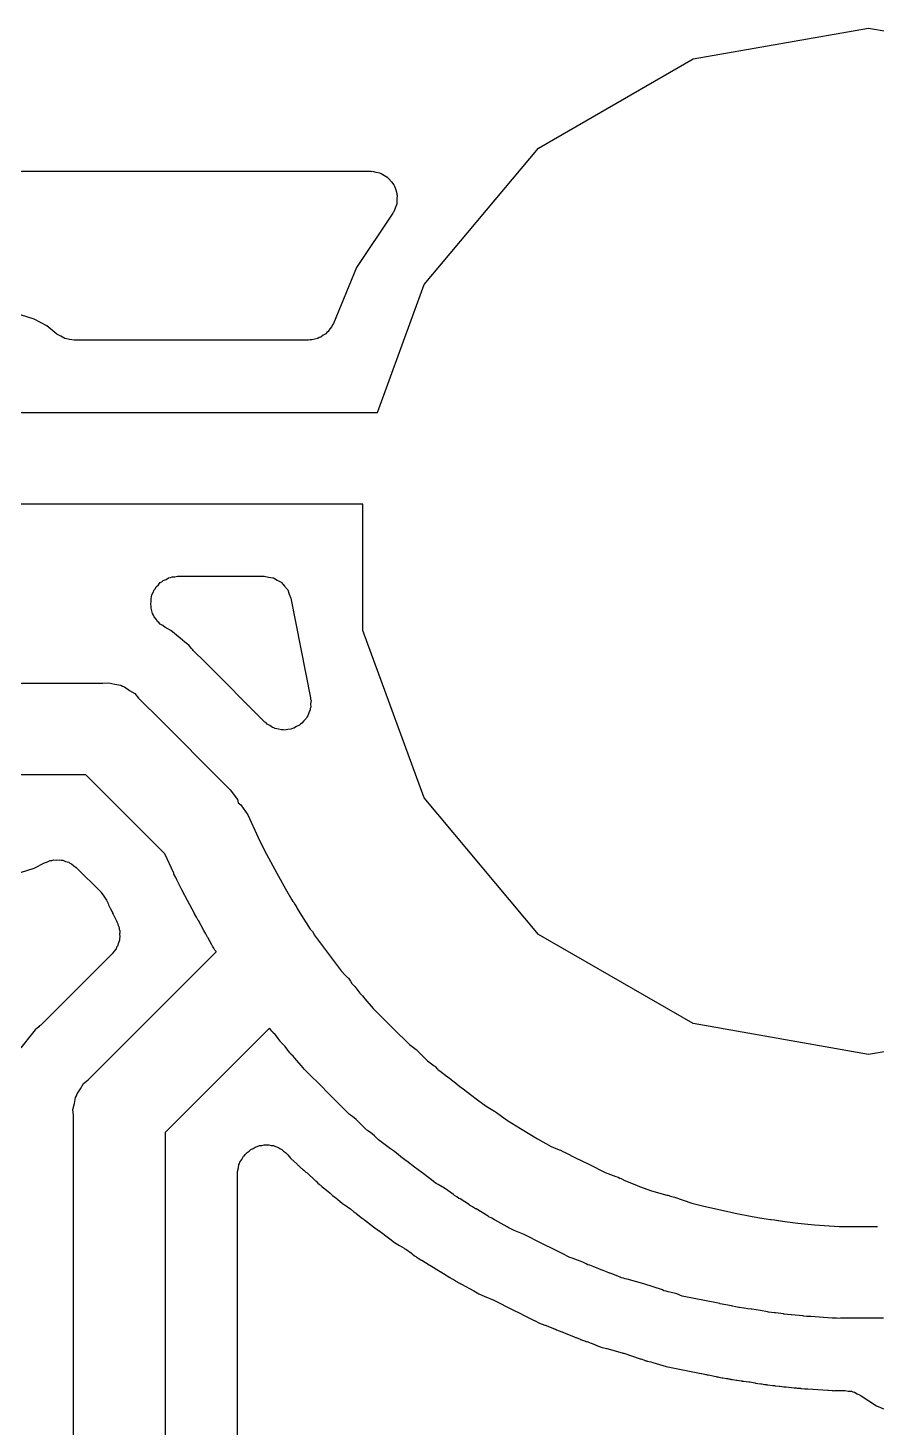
# Model space of a CAD drawing. Extents: x 91 to 190.2, y -113.9 to -59.9.
# Drawn here: x 101.49 to 106.2, y -67.68 to -59.93 of the extents above; entities that cross this region are included whole.
import ezdxf

# ---------------------------------------------------------------- set-up
doc = ezdxf.new("R2010")
doc.units = 0
doc.header["$MEASUREMENT"] = 0
doc.layers.add('BLACK', color=7, linetype='CONTINUOUS')

msp = doc.modelspace()

# ---------------------------------------------------------------- linework, layer by layer
at = {"layer": 'BLACK', "linetype": 'CONTINUOUS'}
for p, q in [((105.178, -60.0983), (106.15, -59.9268)), ((106.15, -59.9268), (107.122, -60.0983)), ((104.322, -60.592), (105.178, -60.0983)), ((103.688, -61.3484), (104.322, -60.592)), ((91.54, -60.72), (103.391, -60.72)), ((103.391, -60.72), (103.395, -60.7209)), ((103.395, -60.7209), (103.4, -60.7203)), ((103.4, -60.7203), (103.421, -60.7254)), ((103.421, -60.7254), (103.442, -60.729)), ((103.442, -60.729), (103.446, -60.7315)), ((103.446, -60.7315), (103.451, -60.7327)), ((103.451, -60.7327), (103.469, -60.7445)), ((103.469, -60.7445), (103.487, -60.7551)), ((103.487, -60.7551), (103.49, -60.7589)), ((103.49, -60.7589), (103.494, -60.7616)), ((103.494, -60.7616), (103.507, -60.7787)), ((103.507, -60.7787), (103.52, -60.795)), ((103.52, -60.795), (103.522, -60.7997)), ((103.522, -60.7997), (103.525, -60.8037)), ((103.525, -60.8037), (103.531, -60.824)), ((103.531, -60.824), (103.538, -60.844)), ((103.538, -60.844), (103.538, -60.8489)), ((103.538, -60.8489), (103.54, -60.8537)), ((103.54, -60.8537), (103.538, -60.8748)), ((103.538, -60.8748), (103.538, -60.896)), ((103.517, -60.9488), (103.515, -60.9533)), ((103.52, -60.945), (103.517, -60.9488)), ((103.528, -60.9251), (103.52, -60.945)), ((103.536, -60.9057), (103.528, -60.9251)), ((103.537, -60.9007), (103.536, -60.9057)), ((103.538, -60.896), (103.537, -60.9007)), ((103.515, -60.9533), (103.314, -61.2542)), ((103.314, -61.2542), (103.186, -61.5634)), ((103.43, -62.056), (103.688, -61.3484)), ((101.529, -61.5387), (101.453, -61.5158)), ((101.598, -61.5758), (101.529, -61.5387)), ((103.181, -61.5717), (103.177, -61.581)), ((103.186, -61.5634), (103.181, -61.5717)), ((101.655, -61.622), (101.598, -61.5758)), ((101.677, -61.6343), (101.655, -61.622)), ((101.698, -61.647), (101.677, -61.6343)), ((101.699, -61.6471), (101.698, -61.647)), ((101.7, -61.6475), (101.699, -61.6471)), ((101.725, -61.6516), (101.7, -61.6475)), ((103.083, -61.6498), (103.067, -61.6547)), ((103.099, -61.647), (103.083, -61.6498)), ((103.107, -61.642), (103.099, -61.647)), ((103.117, -61.6391), (103.107, -61.642)), ((103.13, -61.6291), (103.117, -61.6391)), ((103.144, -61.6209), (103.13, -61.6291)), ((103.15, -61.6133), (103.144, -61.6209)), ((103.158, -61.6073), (103.15, -61.6133)), ((103.167, -61.5935), (103.158, -61.6073)), ((103.177, -61.581), (103.167, -61.5935)), ((101.75, -61.656), (101.725, -61.6516)), ((103.048, -61.656), (101.75, -61.656)), ((103.057, -61.6543), (103.048, -61.656)), ((103.067, -61.6547), (103.057, -61.6543)), ((101.375, -62.056), (103.43, -62.056)), ((103.35, -62.564), (101.375, -62.564)), ((103.35, -63.2637), (103.35, -62.564)), ((102.283, -62.9712), (102.293, -62.9672)), ((102.293, -62.9672), (102.308, -62.9667)), ((102.308, -62.9667), (102.323, -62.964)), ((102.323, -62.964), (102.803, -62.964)), ((102.803, -62.964), (102.827, -62.9682)), ((102.827, -62.9682), (102.851, -62.972)), ((102.188, -63.0536), (102.194, -63.039)), ((102.194, -63.039), (102.2, -63.0308)), ((102.2, -63.0308), (102.205, -63.0214)), ((102.205, -63.0214), (102.217, -63.011)), ((102.217, -63.011), (102.227, -62.9991)), ((102.227, -62.9991), (102.236, -62.9938)), ((102.236, -62.9938), (102.244, -62.9866)), ((102.244, -62.9866), (102.259, -62.9808)), ((102.259, -62.9808), (102.272, -62.973)), ((102.272, -62.973), (102.283, -62.9712)), ((102.851, -62.972), (102.852, -62.9728)), ((102.852, -62.9728), (102.854, -62.973)), ((102.854, -62.973), (102.875, -62.9853)), ((102.875, -62.9853), (102.897, -62.997)), ((102.897, -62.997), (102.898, -62.9983)), ((102.898, -62.9983), (102.899, -62.9991)), ((102.899, -62.9991), (102.915, -63.0178)), ((102.915, -63.0178), (102.931, -63.0362)), ((102.931, -63.0362), (102.932, -63.0377)), ((102.932, -63.0377), (102.933, -63.039)), ((102.933, -63.039), (102.941, -63.062)), ((102.174, -63.1189), (102.176, -63.1035)), ((102.176, -63.1294), (102.174, -63.1189)), ((102.176, -63.088), (102.179, -63.0779)), ((102.176, -63.1035), (102.176, -63.088)), ((102.179, -63.0779), (102.181, -63.0673)), ((102.181, -63.0673), (102.188, -63.0536)), ((102.941, -63.062), (102.95, -63.0847)), ((102.95, -63.0847), (103.06, -63.6362)), ((102.176, -63.14), (102.176, -63.1294)), ((102.181, -63.1547), (102.176, -63.14)), ((102.184, -63.1699), (102.181, -63.1547)), ((102.19, -63.179), (102.184, -63.1699)), ((102.194, -63.189), (102.19, -63.179)), ((102.204, -63.2009), (102.194, -63.189)), ((102.212, -63.2141), (102.204, -63.2009)), ((102.22, -63.2207), (102.212, -63.2141)), ((102.227, -63.2289), (102.22, -63.2207)), ((102.241, -63.2367), (102.227, -63.2289)), ((102.253, -63.2463), (102.241, -63.2367)), ((102.285, -63.2636), (102.253, -63.2463)), ((102.337, -63.3065), (102.285, -63.2636)), ((103.688, -64.1916), (103.35, -63.2637)), ((102.364, -63.3283), (102.337, -63.3065)), ((102.337, -63.3065), (102.337, -63.3065)), ((102.385, -63.3453), (102.364, -63.3283)), ((102.4, -63.3646), (102.385, -63.3453)), ((102.406, -63.3694), (102.4, -63.3646)), ((102.41, -63.3755), (102.406, -63.3694)), ((102.475, -63.4396), (102.41, -63.3755)), ((102.806, -63.7715), (102.475, -63.4396)), ((102.475, -63.4396), (102.475, -63.4396)), ((101.375, -63.556), (101.909, -63.556)), ((101.909, -63.556), (101.942, -63.5531)), ((101.942, -63.5531), (101.975, -63.5618)), ((101.975, -63.5618), (102.008, -63.5676)), ((102.008, -63.5676), (102.018, -63.5733)), ((102.018, -63.5733), (102.029, -63.5762)), ((102.029, -63.5762), (102.057, -63.5956)), ((102.057, -63.5956), (102.086, -63.6124)), ((102.086, -63.6124), (102.107, -63.6382)), ((102.107, -63.6382), (102.235, -63.7661)), ((103.06, -63.6362), (103.06, -63.6444)), ((103.06, -63.6444), (103.062, -63.6524)), ((103.062, -63.6524), (103.06, -63.6703)), ((103.039, -63.744), (103.035, -63.7515)), ((103.044, -63.7376), (103.039, -63.744)), ((103.05, -63.7206), (103.044, -63.7376)), ((103.057, -63.7043), (103.05, -63.7206)), ((103.058, -63.6961), (103.057, -63.7043)), ((103.061, -63.6883), (103.058, -63.6961)), ((103.06, -63.6703), (103.061, -63.6883)), ((102.235, -63.7661), (102.235, -63.7661)), ((102.235, -63.7661), (102.565, -64.0961)), ((102.813, -63.7762), (102.806, -63.7715)), ((102.819, -63.7824), (102.813, -63.7762)), ((102.834, -63.7911), (102.819, -63.7824)), ((102.849, -63.8014), (102.834, -63.7911)), ((102.857, -63.8035), (102.849, -63.8014)), ((102.864, -63.8075), (102.857, -63.8035)), ((102.882, -63.8102), (102.864, -63.8075)), ((102.899, -63.8149), (102.882, -63.8102)), ((102.908, -63.8142), (102.899, -63.8149)), ((102.916, -63.8154), (102.908, -63.8142)), ((102.933, -63.8119), (102.916, -63.8154)), ((102.951, -63.8103), (102.933, -63.8119)), ((102.959, -63.8069), (102.951, -63.8103)), ((102.967, -63.8053), (102.959, -63.8069)), ((102.982, -63.7959), (102.967, -63.8053)), ((102.999, -63.7883), (102.982, -63.7959)), ((103.004, -63.7825), (102.999, -63.7883)), ((103.011, -63.7782), (103.004, -63.7825)), ((103.023, -63.7642), (103.011, -63.7782)), ((103.035, -63.7515), (103.023, -63.7642)), ((101.815, -64.064), (101.375, -64.064)), ((101.876, -64.1253), (101.815, -64.064)), ((102.206, -64.4553), (101.876, -64.1253)), ((101.876, -64.1253), (101.876, -64.1253)), ((102.565, -64.0961), (102.565, -64.0961)), ((102.565, -64.0961), (102.615, -64.1461)), ((102.615, -64.1461), (102.654, -64.201)), ((102.654, -64.201), (102.658, -64.2181)), ((104.322, -64.948), (103.688, -64.1916)), ((102.658, -64.2181), (102.674, -64.2294)), ((102.674, -64.2294), (102.712, -64.2847)), ((102.712, -64.2847), (102.769, -64.4106)), ((102.769, -64.4106), (102.805, -64.483)), ((102.253, -64.502), (102.206, -64.4553)), ((102.206, -64.4553), (102.206, -64.4553)), ((102.302, -64.6092), (102.253, -64.502)), ((102.805, -64.483), (102.873, -64.6081)), ((101.453, -64.6042), (101.529, -64.5813)), ((101.529, -64.5813), (101.586, -64.551)), ((101.586, -64.551), (101.602, -64.5457)), ((101.602, -64.5457), (101.617, -64.5384)), ((101.617, -64.5384), (101.626, -64.5376)), ((101.626, -64.5376), (101.635, -64.5348)), ((101.635, -64.5348), (101.652, -64.5354)), ((101.652, -64.5354), (101.669, -64.5339)), ((101.669, -64.5339), (101.678, -64.5362)), ((101.678, -64.5362), (101.687, -64.5365)), ((101.687, -64.5365), (101.703, -64.5429)), ((101.703, -64.5429), (101.72, -64.5474)), ((101.72, -64.5474), (101.727, -64.5525)), ((101.727, -64.5525), (101.735, -64.5559)), ((101.735, -64.5559), (101.748, -64.5674)), ((101.748, -64.5674), (101.762, -64.5772)), ((101.762, -64.5772), (101.899, -64.7144)), ((102.303, -64.6137), (102.302, -64.6092)), ((102.311, -64.6294), (102.303, -64.6137)), ((102.318, -64.6453), (102.311, -64.6294)), ((102.321, -64.6492), (102.318, -64.6453)), ((102.345, -64.6972), (102.321, -64.6492)), ((102.873, -64.6081), (102.921, -64.6953)), ((101.899, -64.7144), (101.9, -64.715)), ((101.9, -64.715), (101.9, -64.7154)), ((101.9, -64.7154), (101.915, -64.7363)), ((101.915, -64.7363), (101.929, -64.757)), ((102.346, -64.7009), (102.345, -64.6972)), ((102.355, -64.717), (102.346, -64.7009)), ((102.363, -64.7335), (102.355, -64.717)), ((102.365, -64.7366), (102.363, -64.7335)), ((102.417, -64.8323), (102.365, -64.7366)), ((102.921, -64.6953), (102.956, -64.7564)), ((101.929, -64.757), (101.93, -64.7577)), ((101.93, -64.7577), (101.93, -64.7583)), ((101.93, -64.7583), (101.934, -64.7682)), ((101.934, -64.7682), (101.936, -64.7727)), ((101.936, -64.7727), (101.938, -64.7767)), ((101.938, -64.7767), (101.941, -64.7837)), ((101.941, -64.7837), (101.948, -64.7992)), ((101.948, -64.7992), (101.949, -64.8019)), ((101.949, -64.8019), (101.951, -64.8042)), ((101.951, -64.8042), (101.958, -64.8199)), ((101.958, -64.8199), (101.962, -64.8264)), ((101.962, -64.8264), (101.963, -64.8307)), ((102.956, -64.7564), (102.962, -64.7657)), ((102.962, -64.7657), (102.966, -64.7703)), ((102.966, -64.7703), (102.975, -64.7841)), ((102.975, -64.7841), (102.984, -64.7976)), ((102.984, -64.7976), (102.986, -64.8032)), ((102.986, -64.8032), (103.019, -64.8583)), ((101.963, -64.8307), (101.966, -64.8345)), ((101.966, -64.8345), (101.983, -64.8681)), ((101.983, -64.8681), (101.984, -64.873)), ((101.984, -64.873), (101.987, -64.8773)), ((101.987, -64.8773), (101.992, -64.8886)), ((101.992, -64.8886), (101.994, -64.8978)), ((101.994, -64.8978), (101.999, -64.9097)), ((102.417, -64.8339), (102.417, -64.8323)), ((102.427, -64.8519), (102.417, -64.8339)), ((102.437, -64.87), (102.427, -64.8519)), ((102.438, -64.8713), (102.437, -64.87)), ((102.468, -64.9253), (102.438, -64.8713)), ((103.019, -64.8583), (103.035, -64.8842)), ((103.035, -64.8842), (103.057, -64.9182)), ((102.001, -64.9789), (101.997, -64.9909)), ((101.999, -64.9097), (102, -64.9184)), ((102, -64.9184), (102.003, -64.9268)), ((102.002, -64.9701), (102.001, -64.9789)), ((102.003, -64.9394), (102.002, -64.9451)), ((102.002, -64.9451), (102.004, -64.9616)), ((102.004, -64.9616), (102.002, -64.9701)), ((102.003, -64.9268), (102.003, -64.9368)), ((102.003, -64.9368), (102.003, -64.9394)), ((102.468, -64.9267), (102.468, -64.9253)), ((102.479, -64.9447), (102.468, -64.9267)), ((102.489, -64.9628), (102.479, -64.9447)), ((102.49, -64.964), (102.489, -64.9628)), ((102.513, -65.0044), (102.49, -64.964)), ((103.057, -64.9182), (103.071, -64.9321)), ((103.071, -64.9321), (103.079, -64.9487)), ((103.079, -64.9487), (103.08, -64.9498)), ((103.08, -64.9498), (103.229, -65.149)), ((105.178, -65.4417), (104.322, -64.948)), ((101.961, -65.0545), (101.565, -65.4496)), ((101.828, -65.7526), (102.537, -65.0436)), ((101.971, -65.0403), (101.961, -65.0545)), ((101.982, -65.0273), (101.971, -65.0403)), ((101.985, -65.0191), (101.982, -65.0273)), ((101.99, -65.0119), (101.985, -65.0191)), ((101.995, -64.9951), (101.99, -65.0119)), ((101.996, -64.9914), (101.995, -64.9951)), ((101.997, -64.9911), (101.996, -64.9914)), ((101.997, -64.9909), (101.997, -64.9911)), ((102.516, -65.0124), (102.513, -65.0044)), ((102.524, -65.0236), (102.516, -65.0124)), ((102.53, -65.0353), (102.524, -65.0236)), ((102.536, -65.0421), (102.53, -65.0353)), ((102.537, -65.0436), (102.536, -65.0421)), ((103.229, -65.149), (103.252, -65.1724)), ((103.252, -65.1724), (103.265, -65.1861)), ((103.265, -65.1861), (103.267, -65.1885)), ((103.267, -65.1885), (103.269, -65.1906)), ((103.269, -65.1906), (103.28, -65.2067)), ((103.28, -65.2067), (103.288, -65.2191)), ((103.288, -65.2191), (103.3, -65.2298)), ((103.3, -65.2298), (103.302, -65.2332)), ((103.302, -65.2332), (103.305, -65.2361)), ((103.305, -65.2361), (103.316, -65.2509)), ((103.316, -65.2509), (103.332, -65.2724)), ((103.332, -65.2724), (103.338, -65.2778)), ((103.338, -65.2778), (103.347, -65.2873)), ((103.347, -65.2873), (103.355, -65.2961)), ((103.355, -65.2961), (103.361, -65.3041)), ((103.361, -65.3041), (103.407, -65.3573)), ((103.407, -65.3573), (103.475, -65.4261)), ((101.565, -65.4496), (101.559, -65.4539)), ((103.475, -65.4261), (103.475, -65.4261)), ((103.475, -65.4261), (103.515, -65.4661)), ((106.15, -65.6132), (105.178, -65.4417)), ((107.122, -65.4417), (106.15, -65.6132)), ((101.52, -65.4946), (101.454, -65.5749)), ((101.535, -65.4753), (101.52, -65.4946)), ((101.52, -65.4946), (101.52, -65.4946)), ((101.555, -65.4595), (101.535, -65.4753)), ((101.559, -65.4539), (101.555, -65.4595)), ((102.833, -65.4667), (102.254, -66.0452)), ((102.834, -65.4691), (102.833, -65.4667)), ((102.845, -65.4839), (102.834, -65.4691)), ((102.848, -65.4868), (102.845, -65.4839)), ((102.85, -65.4902), (102.848, -65.4868)), ((102.863, -65.5025), (102.85, -65.4902)), ((102.871, -65.5105), (102.863, -65.5025)), ((102.88, -65.5233), (102.871, -65.5105)), ((102.891, -65.5394), (102.88, -65.5233)), ((103.515, -65.4661), (103.515, -65.4661)), ((103.515, -65.4661), (103.607, -65.5576)), ((102.893, -65.5415), (102.891, -65.5394)), ((102.895, -65.5439), (102.893, -65.5415)), ((102.908, -65.5575), (102.895, -65.5439)), ((102.919, -65.5689), (102.908, -65.5575)), ((102.934, -65.5891), (102.919, -65.5689)), ((102.945, -65.6039), (102.934, -65.5891)), ((102.948, -65.6068), (102.945, -65.6039)), ((103.607, -65.5576), (103.629, -65.5743)), ((103.629, -65.5743), (103.644, -65.5847)), ((103.644, -65.5847), (103.647, -65.5876)), ((103.647, -65.5876), (103.65, -65.5901)), ((103.65, -65.5901), (103.663, -65.6033)), ((103.663, -65.6033), (103.664, -65.6047)), ((103.664, -65.6047), (103.707, -65.6476)), ((102.95, -65.6102), (102.948, -65.6068)), ((102.963, -65.6225), (102.95, -65.6102)), ((102.973, -65.6327), (102.963, -65.6225)), ((103.019, -65.6859), (102.973, -65.6327)), ((103.707, -65.6476), (103.729, -65.6643)), ((103.729, -65.6643), (103.744, -65.6747)), ((103.744, -65.6747), (103.747, -65.6776)), ((103.747, -65.6776), (103.75, -65.6801)), ((103.75, -65.6801), (103.763, -65.6933)), ((101.802, -65.7742), (101.828, -65.7526)), ((103.025, -65.6939), (103.019, -65.6859)), ((103.033, -65.7027), (103.025, -65.6939)), ((103.042, -65.7122), (103.033, -65.7027)), ((103.049, -65.7184), (103.042, -65.7122)), ((103.116, -65.7853), (103.049, -65.7184)), ((103.763, -65.6933), (103.767, -65.6976)), ((103.767, -65.6976), (103.775, -65.7035)), ((103.775, -65.7035), (103.775, -65.7035)), ((103.775, -65.7035), (103.818, -65.7359)), ((103.818, -65.7359), (103.821, -65.7378)), ((103.821, -65.7378), (103.836, -65.7492)), ((103.836, -65.7492), (103.85, -65.7601)), ((103.85, -65.7601), (103.853, -65.763)), ((101.763, -65.842), (101.766, -65.831)), ((101.766, -65.831), (101.786, -65.8034)), ((101.786, -65.8034), (101.802, -65.7742)), ((103.156, -65.8253), (103.116, -65.7853)), ((103.116, -65.7853), (103.116, -65.7853)), ((103.257, -65.9267), (103.156, -65.8253)), ((103.156, -65.8253), (103.156, -65.8253)), ((103.853, -65.763), (103.886, -65.7892)), ((103.886, -65.7892), (103.905, -65.8035)), ((103.905, -65.8035), (103.905, -65.8035)), ((103.905, -65.8035), (103.945, -65.8335)), ((103.945, -65.8335), (103.945, -65.8335)), ((103.945, -65.8335), (103.985, -65.8635)), ((101.743, -65.9175), (101.752, -65.885)), ((101.752, -65.885), (101.758, -65.8518)), ((101.758, -65.8518), (101.763, -65.842)), ((103.985, -65.8635), (103.985, -65.8635)), ((103.985, -65.8635), (104.032, -65.8989)), ((104.032, -65.8989), (104.06, -65.916)), ((101.746, -65.9511), (101.743, -65.9175)), ((101.746, -68.64), (101.746, -65.9511)), ((103.27, -65.9399), (103.257, -65.9267)), ((103.273, -65.9424), (103.27, -65.9399)), ((103.276, -65.9453), (103.273, -65.9424)), ((103.291, -65.9557), (103.276, -65.9453)), ((103.313, -65.9724), (103.291, -65.9557)), ((103.357, -66.0167), (103.313, -65.9724)), ((104.06, -65.916), (104.07, -65.9204)), ((104.07, -65.9204), (104.079, -65.9274)), ((104.079, -65.9274), (104.09, -65.9336)), ((104.09, -65.9336), (104.097, -65.9403)), ((104.097, -65.9403), (104.151, -65.9788)), ((104.151, -65.9788), (104.223, -66.0234)), ((102.254, -66.0452), (102.254, -68.64)), ((103.37, -66.0299), (103.357, -66.0167)), ((103.373, -66.0324), (103.37, -66.0299)), ((103.376, -66.0353), (103.373, -66.0324)), ((103.391, -66.0457), (103.376, -66.0353)), ((103.413, -66.0624), (103.391, -66.0457)), ((103.417, -66.0667), (103.413, -66.0624)), ((103.43, -66.0799), (103.417, -66.0667)), ((104.223, -66.0234), (104.317, -66.08)), ((102.709, -66.156), (102.72, -66.1484)), ((102.72, -66.1484), (102.729, -66.1392)), ((102.729, -66.1392), (102.741, -66.1336)), ((102.741, -66.1336), (102.752, -66.1261)), ((102.752, -66.1261), (102.764, -66.1227)), ((102.764, -66.1227), (102.776, -66.1171)), ((102.776, -66.1171), (102.789, -66.116)), ((102.789, -66.116), (102.802, -66.1126)), ((102.802, -66.1126), (102.815, -66.1137)), ((102.815, -66.1137), (102.828, -66.1126)), ((102.828, -66.1126), (102.841, -66.116)), ((102.841, -66.116), (102.854, -66.1171)), ((102.854, -66.1171), (102.866, -66.1227)), ((102.866, -66.1227), (102.878, -66.1261)), ((102.878, -66.1261), (102.889, -66.1336)), ((102.889, -66.1336), (102.901, -66.1392)), ((102.901, -66.1392), (102.91, -66.1484)), ((102.91, -66.1484), (102.921, -66.156)), ((103.433, -66.0824), (103.43, -66.0799)), ((103.436, -66.0853), (103.433, -66.0824)), ((103.451, -66.0957), (103.436, -66.0853)), ((103.503, -66.1345), (103.451, -66.0957)), ((103.524, -66.1508), (103.503, -66.1345)), ((104.317, -66.08), (104.392, -66.1217)), ((104.392, -66.1217), (104.437, -66.1407)), ((104.437, -66.1407), (104.444, -66.1429)), ((104.444, -66.1429), (104.457, -66.1495)), ((102.66, -66.241), (102.663, -66.2217)), ((102.663, -66.2217), (102.666, -66.216)), ((102.666, -66.216), (102.668, -66.2096)), ((102.668, -66.2096), (102.679, -66.1936)), ((102.679, -66.1936), (102.689, -66.1766)), ((102.689, -66.1766), (102.694, -66.1724)), ((102.694, -66.1724), (102.698, -66.167)), ((102.698, -66.167), (102.709, -66.156)), ((102.921, -66.156), (102.934, -66.169)), ((102.934, -66.169), (102.941, -66.1784)), ((102.941, -66.1784), (102.949, -66.1863)), ((102.949, -66.1863), (102.951, -66.1887)), ((102.951, -66.1887), (102.985, -66.2203)), ((102.985, -66.2203), (102.987, -66.223)), ((102.987, -66.223), (102.99, -66.2249)), ((102.99, -66.2249), (103, -66.2352)), ((103.557, -66.177), (103.524, -66.1508)), ((103.56, -66.1799), (103.557, -66.177)), ((103.574, -66.1908), (103.56, -66.1799)), ((103.589, -66.2022), (103.574, -66.1908)), ((103.592, -66.2041), (103.589, -66.2022)), ((103.635, -66.2365), (103.592, -66.2041)), ((104.457, -66.1495), (104.47, -66.1553)), ((104.47, -66.1553), (104.477, -66.1594)), ((104.477, -66.1594), (104.524, -66.1829)), ((104.524, -66.1829), (104.524, -66.1829)), ((104.524, -66.1829), (104.604, -66.2229)), ((104.604, -66.2229), (104.604, -66.2229)), ((104.604, -66.2229), (104.692, -66.2669)), ((102.654, -66.273), (102.655, -66.2665)), ((102.654, -68.219), (102.654, -66.273)), ((102.655, -66.26), (102.66, -66.241)), ((102.655, -66.2665), (102.655, -66.26)), ((103, -66.2352), (103.008, -66.2417)), ((103.008, -66.2417), (103.011, -66.2448)), ((103.011, -66.2448), (103.014, -66.247)), ((103.014, -66.247), (103.022, -66.2539)), ((103.022, -66.2539), (103.028, -66.2583)), ((103.028, -66.2583), (103.034, -66.2651)), ((103.034, -66.2651), (103.04, -66.2687)), ((103.04, -66.2687), (103.085, -66.3103)), ((103.675, -66.2664), (103.635, -66.2365)), ((103.715, -66.2964), (103.675, -66.2664)), ((103.73, -66.3078), (103.715, -66.2964)), ((104.692, -66.2669), (104.751, -66.2891)), ((104.751, -66.2891), (104.764, -66.2929)), ((104.764, -66.2929), (104.772, -66.2969)), ((104.772, -66.2969), (104.78, -66.3)), ((104.78, -66.3), (104.792, -66.3068)), ((103.085, -66.3103), (103.087, -66.313)), ((103.087, -66.313), (103.09, -66.3149)), ((103.09, -66.3149), (103.1, -66.3252)), ((103.1, -66.3252), (103.108, -66.3317)), ((103.108, -66.3317), (103.111, -66.3348)), ((103.111, -66.3348), (103.114, -66.337)), ((103.114, -66.337), (103.122, -66.3439)), ((103.122, -66.3439), (103.134, -66.3527)), ((103.134, -66.3527), (103.136, -66.3551)), ((103.136, -66.3551), (103.139, -66.3567)), ((103.139, -66.3567), (103.15, -66.3663)), ((103.15, -66.3663), (103.153, -66.3698)), ((103.153, -66.3698), (103.155, -66.3705)), ((103.155, -66.3705), (103.168, -66.3817)), ((103.74, -66.3164), (103.73, -66.3078)), ((103.748, -66.3211), (103.74, -66.3164)), ((103.755, -66.3265), (103.748, -66.3211)), ((103.767, -66.3325), (103.755, -66.3265)), ((103.801, -66.3526), (103.767, -66.3325)), ((103.851, -66.3883), (103.801, -66.3526)), ((104.792, -66.3068), (104.794, -66.3081)), ((104.794, -66.3081), (104.855, -66.3324)), ((104.855, -66.3324), (104.855, -66.3324)), ((104.855, -66.3324), (104.882, -66.3431)), ((104.882, -66.3431), (104.948, -66.368)), ((104.948, -66.368), (105.032, -66.391)), ((103.168, -66.3817), (103.171, -66.3848)), ((103.171, -66.3848), (103.174, -66.387)), ((103.174, -66.387), (103.182, -66.3939)), ((103.182, -66.3939), (103.194, -66.4026)), ((103.194, -66.4026), (103.196, -66.4051)), ((103.196, -66.4051), (103.199, -66.4067)), ((103.199, -66.4067), (103.235, -66.4364)), ((103.235, -66.4364), (103.237, -66.4378)), ((103.237, -66.4378), (103.247, -66.4449)), ((103.247, -66.4449), (103.257, -66.4501)), ((103.257, -66.4501), (103.278, -66.4657)), ((103.857, -66.3936), (103.851, -66.3883)), ((103.869, -66.4012), (103.857, -66.3936)), ((103.88, -66.4096), (103.869, -66.4012)), ((103.888, -66.413), (103.88, -66.4096)), ((103.939, -66.4448), (103.888, -66.413)), ((103.94, -66.4464), (103.939, -66.4448)), ((103.957, -66.4566), (103.94, -66.4464)), ((103.974, -66.4672), (103.957, -66.4566)), ((105.032, -66.391), (105.039, -66.392)), ((105.039, -66.392), (105.054, -66.3968)), ((105.054, -66.3968), (105.068, -66.4008)), ((105.068, -66.4008), (105.075, -66.4038)), ((105.075, -66.4038), (105.171, -66.4359)), ((105.171, -66.4359), (105.238, -66.4528)), ((105.238, -66.4528), (105.347, -66.4769)), ((103.278, -66.4657), (103.279, -66.4674)), ((103.279, -66.4674), (103.281, -66.4685)), ((103.281, -66.4685), (103.3, -66.4839)), ((103.3, -66.4839), (103.304, -66.4877)), ((103.304, -66.4877), (103.308, -66.4904)), ((103.308, -66.4904), (103.312, -66.4939)), ((103.312, -66.4939), (103.328, -66.5057)), ((103.328, -66.5057), (103.329, -66.5074)), ((103.329, -66.5074), (103.331, -66.5085)), ((103.331, -66.5085), (103.347, -66.5208)), ((103.347, -66.5208), (103.351, -66.5236)), ((103.351, -66.5236), (103.355, -66.5271)), ((103.355, -66.5271), (103.359, -66.5293)), ((103.359, -66.5293), (103.409, -66.5669)), ((103.976, -66.468), (103.974, -66.4672)), ((104.044, -66.5086), (103.976, -66.468)), ((104.047, -66.5112), (104.044, -66.5086)), ((104.063, -66.52), (104.047, -66.5112)), ((104.078, -66.5292), (104.063, -66.52)), ((104.082, -66.5308), (104.078, -66.5292)), ((104.149, -66.5676), (104.082, -66.5308)), ((105.347, -66.4769), (105.347, -66.4769)), ((105.347, -66.4769), (105.412, -66.4915)), ((105.412, -66.4915), (105.506, -66.5101)), ((105.506, -66.5101), (105.559, -66.519)), ((105.559, -66.519), (105.607, -66.5258)), ((105.607, -66.5258), (105.61, -66.5258)), ((105.61, -66.5258), (105.629, -66.529)), ((105.629, -66.529), (105.648, -66.5317)), ((105.648, -66.5317), (105.651, -66.5326)), ((105.651, -66.5326), (105.687, -66.5386)), ((103.409, -66.5669), (103.436, -66.5869)), ((103.436, -66.5869), (103.437, -66.5885)), ((103.437, -66.5885), (103.499, -66.6339)), ((104.16, -66.5747), (104.149, -66.5676)), ((104.168, -66.5783), (104.16, -66.5747)), ((104.176, -66.5828), (104.168, -66.5783)), ((104.188, -66.5871), (104.176, -66.5828)), ((104.243, -66.6105), (104.188, -66.5871)), ((104.336, -66.6571), (104.243, -66.6105)), ((105.687, -66.5386), (105.758, -66.5476)), ((105.758, -66.5476), (105.851, -66.5568)), ((105.851, -66.5568), (105.988, -66.566)), ((105.988, -66.566), (106.2, -66.566)), ((103.499, -66.6339), (103.499, -66.6342)), ((103.499, -66.6342), (103.499, -66.6344)), ((103.499, -66.6344), (103.525, -66.6534)), ((103.525, -66.6534), (103.552, -66.6698)), ((103.552, -66.6698), (103.552, -66.67)), ((103.552, -66.67), (103.552, -66.6701)), ((103.552, -66.6701), (103.578, -66.6857)), ((103.578, -66.6857), (103.582, -66.6895)), ((103.582, -66.6895), (103.588, -66.6919)), ((104.416, -66.6971), (104.336, -66.6571)), ((104.336, -66.6571), (104.336, -66.6571)), ((103.588, -66.6919), (103.618, -66.7136)), ((103.618, -66.7136), (103.62, -66.7156)), ((103.62, -66.7156), (103.622, -66.7169)), ((103.622, -66.7169), (103.636, -66.7276)), ((103.636, -66.7276), (103.642, -66.7315)), ((103.642, -66.7315), (103.646, -66.7346)), ((103.646, -66.7346), (103.65, -66.7366)), ((103.65, -66.7366), (103.656, -66.7409)), ((103.656, -66.7409), (103.671, -66.7496)), ((103.671, -66.7496), (103.673, -66.7513)), ((103.673, -66.7513), (103.676, -66.7524)), ((103.676, -66.7524), (103.716, -66.7775)), ((104.468, -66.7232), (104.416, -66.6971)), ((104.416, -66.6971), (104.416, -66.6971)), ((104.48, -66.73), (104.468, -66.7232)), ((104.488, -66.7331), (104.48, -66.73)), ((104.496, -66.7371), (104.488, -66.7331)), ((104.509, -66.7409), (104.496, -66.7371)), ((104.567, -66.7627), (104.509, -66.7409)), ((104.575, -66.7676), (104.567, -66.7627)), ((104.586, -66.7719), (104.575, -66.7676)), ((103.716, -66.7775), (103.719, -66.7803)), ((103.719, -66.7803), (103.72, -66.7805)), ((103.72, -66.7805), (103.747, -66.797)), ((103.747, -66.797), (103.748, -66.7979)), ((103.748, -66.7979), (103.75, -66.7985)), ((103.75, -66.7985), (103.777, -66.8155)), ((103.777, -66.8155), (103.777, -66.8159)), ((103.777, -66.8159), (103.781, -66.8174)), ((103.781, -66.8174), (103.831, -66.8474)), ((104.596, -66.7771), (104.586, -66.7719)), ((104.606, -66.7801), (104.596, -66.7771)), ((104.625, -66.7876), (104.606, -66.7801)), ((104.678, -66.8086), (104.625, -66.7876)), ((104.625, -66.7876), (104.625, -66.7876)), ((104.68, -66.81), (104.678, -66.8086)), ((104.698, -66.8169), (104.68, -66.81)), ((104.716, -66.8241), (104.698, -66.8169)), ((104.719, -66.8247), (104.716, -66.8241)), ((104.771, -66.8442), (104.719, -66.8247)), ((104.782, -66.8492), (104.771, -66.8442)), ((103.831, -66.8474), (103.835, -66.8506)), ((103.835, -66.8506), (103.839, -66.8527)), ((103.839, -66.8527), (103.844, -66.8561)), ((103.844, -66.8561), (103.861, -66.8652)), ((103.861, -66.8652), (103.863, -66.8668)), ((103.863, -66.8668), (103.865, -66.8677)), ((103.865, -66.8677), (103.881, -66.8773)), ((103.881, -66.8773), (103.886, -66.8797)), ((103.886, -66.8797), (103.891, -66.8834)), ((103.891, -66.8834), (103.895, -66.8848)), ((103.895, -66.8848), (103.963, -66.9222)), ((103.963, -66.9222), (103.963, -66.9223)), ((103.963, -66.9223), (103.964, -66.9224)), ((103.964, -66.9224), (103.992, -66.9379)), ((104.792, -66.852), (104.782, -66.8492)), ((104.802, -66.8556), (104.792, -66.852)), ((104.813, -66.8578), (104.802, -66.8556)), ((104.906, -66.8832), (104.813, -66.8578)), ((105.008, -66.917), (104.906, -66.8832)), ((105.017, -66.921), (105.008, -66.917)), ((105.029, -66.924), (105.017, -66.921)), ((103.992, -66.9379), (104.021, -66.9505)), ((104.021, -66.9505), (104.021, -66.9506)), ((104.021, -66.9506), (104.021, -66.9507)), ((104.021, -66.9507), (104.075, -66.9738)), ((104.075, -66.9738), (104.078, -66.9761)), ((104.078, -66.9761), (104.082, -66.9773)), ((104.082, -66.9773), (104.173, -67.0226)), ((105.041, -66.928), (105.029, -66.924)), ((105.05, -66.9294), (105.041, -66.928)), ((105.088, -66.9388), (105.05, -66.9294)), ((105.118, -66.9507), (105.088, -66.9388)), ((105.308, -66.9885), (105.118, -66.9507)), ((105.327, -66.9928), (105.308, -66.9885)), ((105.329, -66.9929), (105.327, -66.9928)), ((105.392, -67.0055), (105.329, -66.9929)), ((104.173, -67.0226), (104.173, -67.0226)), ((104.173, -67.0226), (104.173, -67.0226)), ((104.173, -67.0226), (104.229, -67.0508)), ((104.229, -67.0508), (104.231, -67.0525)), ((104.231, -67.0525), (104.299, -67.0857)), ((105.396, -67.0069), (105.392, -67.0055)), ((105.414, -67.0099), (105.396, -67.0069)), ((105.432, -67.0134), (105.414, -67.0099)), ((105.436, -67.0135), (105.432, -67.0134)), ((105.459, -67.0174), (105.436, -67.0135)), ((105.462, -67.0183), (105.459, -67.0174)), ((105.481, -67.021), (105.462, -67.0183)), ((105.5, -67.0242), (105.481, -67.021)), ((105.503, -67.0242), (105.5, -67.0242)), ((105.551, -67.031), (105.503, -67.0242)), ((105.591, -67.0377), (105.551, -67.031)), ((105.596, -67.0393), (105.591, -67.0377)), ((105.613, -67.0414), (105.596, -67.0393)), ((105.63, -67.0442), (105.613, -67.0414)), ((105.635, -67.0441), (105.63, -67.0442)), ((105.68, -67.0497), (105.635, -67.0441)), ((105.683, -67.0505), (105.68, -67.0497)), ((105.702, -67.0524), (105.683, -67.0505)), ((105.721, -67.0548), (105.702, -67.0524)), ((105.724, -67.0546), (105.721, -67.0548)), ((105.787, -67.0609), (105.724, -67.0546)), ((105.791, -67.062), (105.787, -67.0609)), ((105.809, -67.0632), (105.791, -67.062)), ((105.827, -67.0649), (105.809, -67.0632)), ((105.831, -67.0646), (105.827, -67.0649)), ((105.949, -67.0725), (105.831, -67.0646)), ((105.958, -67.074), (105.949, -67.0725)), ((105.972, -67.074), (105.958, -67.074)), ((105.985, -67.0749), (105.972, -67.074)), ((105.994, -67.074), (105.985, -67.0749)), ((106.233, -67.074), (105.994, -67.074)), ((104.299, -67.0857), (104.299, -67.086)), ((104.299, -67.086), (104.3, -67.0862)), ((104.3, -67.0862), (104.328, -67.1003)), ((104.328, -67.1003), (104.358, -67.1114)), ((104.358, -67.1114), (104.358, -67.1117)), ((104.358, -67.1117), (104.359, -67.1118)), ((104.359, -67.1118), (104.401, -67.1279)), ((104.401, -67.1279), (104.408, -67.132)), ((104.408, -67.132), (104.41, -67.1326)), ((104.41, -67.1326), (104.415, -67.1345)), ((104.415, -67.1345), (104.416, -67.1349)), ((104.416, -67.1349), (104.422, -67.1376)), ((104.422, -67.1376), (104.451, -67.1486)), ((104.451, -67.1486), (104.452, -67.1492)), ((104.452, -67.1492), (104.453, -67.1495)), ((104.453, -67.1495), (104.46, -67.1526)), ((104.46, -67.1526), (104.46, -67.1526)), ((104.46, -67.1526), (104.46, -67.1526)), ((104.46, -67.1526), (104.519, -67.1758)), ((104.519, -67.1758), (104.523, -67.1784)), ((104.523, -67.1784), (104.523, -67.1785)), ((104.523, -67.1785), (104.527, -67.18)), ((104.527, -67.18), (104.529, -67.1805)), ((104.529, -67.1805), (104.53, -67.1811)), ((104.53, -67.1811), (104.552, -67.1893)), ((104.552, -67.1893), (104.554, -67.1901)), ((104.554, -67.1901), (104.555, -67.1905)), ((104.555, -67.1905), (104.577, -67.1992)), ((104.577, -67.1992), (104.578, -67.1995)), ((104.578, -67.1995), (104.58, -67.2003)), ((104.58, -67.2003), (104.584, -67.2019)), ((104.584, -67.2019), (104.584, -67.2023)), ((104.584, -67.2023), (104.589, -67.2032)), ((104.589, -67.2032), (104.638, -67.2216)), ((104.638, -67.2216), (104.639, -67.2218)), ((104.639, -67.2218), (104.639, -67.2219)), ((104.639, -67.2219), (104.669, -67.2332)), ((104.669, -67.2332), (104.699, -67.2413)), ((104.699, -67.2413), (104.7, -67.2415)), ((104.7, -67.2415), (104.7, -67.2416)), ((104.7, -67.2416), (104.786, -67.2651)), ((104.786, -67.2651), (104.79, -67.2669)), ((104.79, -67.2669), (104.794, -67.2675)), ((104.794, -67.2675), (104.885, -67.2977)), ((104.885, -67.2977), (104.886, -67.2985)), ((104.886, -67.2985), (104.888, -67.2988)), ((104.888, -67.2988), (104.91, -67.3067)), ((104.91, -67.3067), (104.911, -67.307)), ((104.911, -67.307), (104.913, -67.3076)), ((104.913, -67.3076), (104.917, -67.309)), ((104.917, -67.309), (104.921, -67.31)), ((104.921, -67.31), (104.922, -67.3102)), ((104.922, -67.3102), (104.924, -67.3106)), ((104.924, -67.3106), (104.945, -67.3154)), ((104.945, -67.3154), (104.95, -67.3176)), ((104.95, -67.3176), (104.955, -67.3182)), ((104.955, -67.3182), (105.03, -67.341)), ((105.03, -67.341), (105.223, -67.3796)), ((105.223, -67.3796), (105.225, -67.3802)), ((105.225, -67.3802), (105.226, -67.3803)), ((105.226, -67.3803), (105.249, -67.3854)), ((105.249, -67.3854), (105.251, -67.3855)), ((105.251, -67.3855), (105.252, -67.386)), ((105.252, -67.386), (105.257, -67.387)), ((105.257, -67.387), (105.257, -67.3873)), ((105.257, -67.3873), (105.262, -67.3874)), ((105.262, -67.3874), (105.306, -67.3961)), ((105.306, -67.3961), (105.31, -67.3979)), ((105.31, -67.3979), (105.315, -67.3984)), ((105.315, -67.3984), (105.321, -67.3998)), ((105.321, -67.3998), (105.34, -67.403)), ((105.34, -67.403), (105.342, -67.4038)), ((105.342, -67.4038), (105.344, -67.4038)), ((105.344, -67.4038), (105.363, -67.4076)), ((105.363, -67.4076), (105.369, -67.4082)), ((105.369, -67.4082), (105.374, -67.4095)), ((105.374, -67.4095), (105.379, -67.4095)), ((105.379, -67.4095), (105.383, -67.4102)), ((105.383, -67.4102), (105.388, -67.4119)), ((105.388, -67.4119), (105.388, -67.4118)), ((105.388, -67.4118), (105.391, -67.4122)), ((105.391, -67.4122), (105.394, -67.4124)), ((105.394, -67.4124), (105.396, -67.4129)), ((105.396, -67.4129), (105.418, -67.4161)), ((105.418, -67.4161), (105.42, -67.4167)), ((105.42, -67.4167), (105.422, -67.4166)), ((105.422, -67.4166), (105.444, -67.4204)), ((105.444, -67.4204), (105.446, -67.4205)), ((105.446, -67.4205), (105.449, -67.4211)), ((105.449, -67.4211), (105.451, -67.4216)), ((105.451, -67.4216), (105.452, -67.4219)), ((105.452, -67.4219), (105.457, -67.4217)), ((105.457, -67.4217), (105.488, -67.4261)), ((105.488, -67.4261), (105.49, -67.4267)), ((105.49, -67.4267), (105.492, -67.4266)), ((105.492, -67.4266), (105.52, -67.4313)), ((105.52, -67.4313), (105.524, -67.4328)), ((105.524, -67.4328), (105.528, -67.433)), ((105.528, -67.433), (105.537, -67.435)), ((105.537, -67.435), (105.553, -67.4369)), ((105.553, -67.4369), (105.556, -67.4378)), ((105.556, -67.4378), (105.559, -67.4378)), ((105.559, -67.4378), (105.574, -67.4404)), ((105.574, -67.4404), (105.583, -67.441)), ((105.583, -67.441), (105.587, -67.442)), ((105.587, -67.442), (105.592, -67.4418)), ((105.592, -67.4418), (105.62, -67.4453)), ((105.62, -67.4453), (105.625, -67.4469)), ((105.625, -67.4469), (105.626, -67.4468)), ((105.626, -67.4468), (105.627, -67.447)), ((105.627, -67.447), (105.63, -67.4471)), ((105.63, -67.4471), (105.633, -67.4476)), ((105.633, -67.4476), (105.655, -67.4498)), ((105.655, -67.4498), (105.657, -67.4503)), ((105.657, -67.4503), (105.659, -67.4502)), ((105.659, -67.4502), (105.681, -67.4529)), ((105.681, -67.4529), (105.683, -67.453)), ((105.683, -67.453), (105.687, -67.4537)), ((105.687, -67.4537), (105.688, -67.4538)), ((105.688, -67.4538), (105.689, -67.4541)), ((105.689, -67.4541), (105.694, -67.4537)), ((105.694, -67.4537), (105.739, -67.4582)), ((105.739, -67.4582), (105.744, -67.4595)), ((105.744, -67.4595), (105.749, -67.4594)), ((105.749, -67.4594), (105.754, -67.4604)), ((105.754, -67.4604), (105.773, -67.4617)), ((105.773, -67.4617), (105.776, -67.4623)), ((105.776, -67.4623), (105.778, -67.4621)), ((105.778, -67.4621), (105.797, -67.464)), ((105.797, -67.464), (105.803, -67.464)), ((105.803, -67.464), (105.808, -67.4648)), ((105.808, -67.4648), (105.813, -67.4643)), ((105.813, -67.4643), (105.924, -67.4717)), ((105.924, -67.4717), (105.926, -67.4723)), ((105.926, -67.4723), (105.929, -67.4721)), ((105.929, -67.4721), (105.948, -67.474)), ((105.948, -67.474), (105.953, -67.474)), ((105.953, -67.474), (105.958, -67.4749)), ((105.958, -67.4749), (105.963, -67.4743)), ((105.963, -67.4743), (105.969, -67.4747)), ((105.969, -67.4747), (105.988, -67.4741)), ((105.988, -67.4741), (105.99, -67.4744)), ((105.99, -67.4744), (105.993, -67.474)), ((105.993, -67.474), (106.02, -67.474)), ((106.02, -67.474), (106.038, -67.4771)), ((106.038, -67.4771), (106.056, -67.4783)), ((106.056, -67.4783), (106.063, -67.4816)), ((106.063, -67.4816), (106.072, -67.483)), ((106.072, -67.483), (106.087, -67.492)), ((106.087, -67.492), (106.104, -67.4993)), ((106.104, -67.4993), (106.194, -67.5596)), ((106.194, -67.5596), (106.35, -67.6243))]:
    msp.add_line(p, q, dxfattribs=at)

doc.saveas('drawing.dxf')
